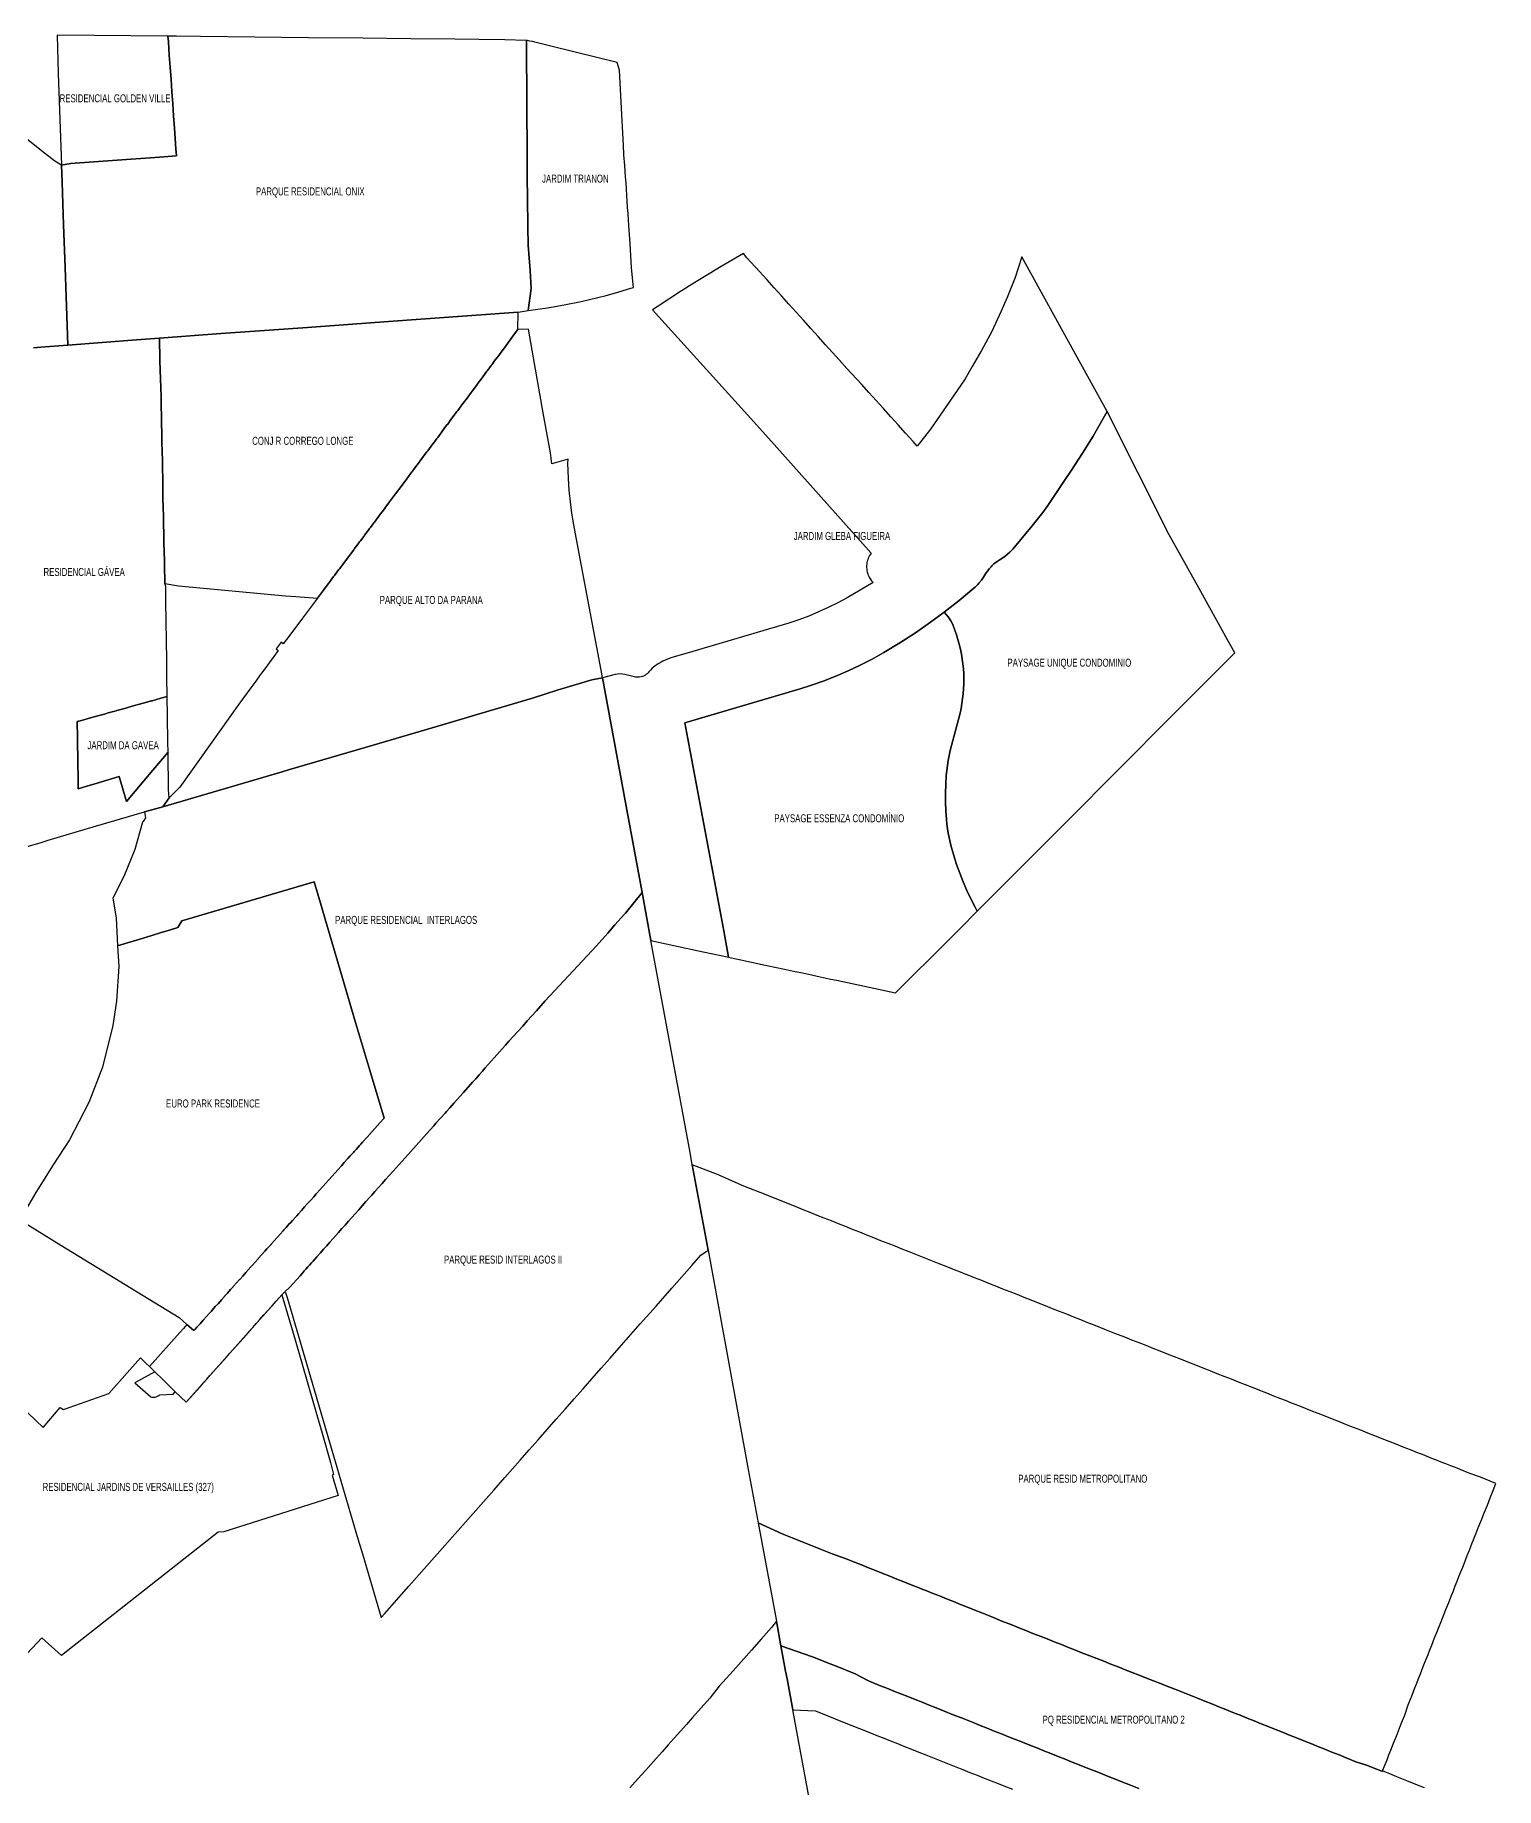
# Model space of a CAD drawing. Header units: millimetres. Extents: x 247112 to 276794, y 7363827 to 7397094.
# Drawn here: x 267637 to 269554, y 7369901 to 7372201 of the extents above; entities that cross this region are included whole.
import ezdxf
from ezdxf.enums import TextEntityAlignment as Align

# ---------------------------------------------------------------- set-up
doc = ezdxf.new("R2010")
doc.units = ezdxf.units.MM
doc.layers.add('BAIRRO', color=3, linetype='Continuous')
doc.styles.add('GEOMAIS', font='', dxfattribs={"width": 0.7, "height": 0.2})
doc.styles.get('GEOMAIS').set_extended_font_data('Arial')

msp = doc.modelspace()

# ---------------------------------------------------------------- linework, layer by layer
at = {"layer": 'BAIRRO'}
for points in [[(267811.3181, 7372199.82235), (267665.82558, 7372201.33918), (267667.41045, 7372150.89634), (267671.59987, 7372030.58062), (267683.36348, 7372032.616), (267738.31903, 7372036.68112), (267800.258, 7372041.26282), (267822.4499, 7372042.90438), (267821.80649, 7372051.97417), (267819.86387, 7372079.35804), (267818.73167, 7372095.31796), (267817.59947, 7372111.27787), (267816.46727, 7372127.23779), (267815.33507, 7372143.19771), (267814.20287, 7372159.15763), (267813.07066, 7372175.11755), (267811.84329, 7372192.41906), (267811.3181, 7372199.82235)], [(268281.84008, 7372194.18422), (268253.54367, 7372195.21193), (268219.11968, 7372195.57082), (268187.97971, 7372195.89547), (268129.91461, 7372196.50083), (268067.72189, 7372197.14922), (267995.6242, 7372197.90087), (267925.47418, 7372198.63222), (267853.8456, 7372199.37898), (267822.55907, 7372199.70516), (267811.3181, 7372199.82235), (267811.84329, 7372192.41906), (267813.07066, 7372175.11755), (267814.20287, 7372159.15763), (267815.33507, 7372143.19771), (267816.46727, 7372127.23779), (267817.59947, 7372111.27787), (267818.73167, 7372095.31796), (267819.86387, 7372079.35804), (267821.80649, 7372051.97417), (267822.4499, 7372042.90438), (267800.258, 7372041.26282), (267738.31903, 7372036.68112), (267683.36348, 7372032.616), (267671.59987, 7372030.58062), (267672.37872, 7372008.21304), (267674.32513, 7371952.31399), (267676.27081, 7371896.43634), (267678.93056, 7371820.05108), (267679.82373, 7371794.40008), (267770.18859, 7371801.25669), (267800.25165, 7371803.53778), (267880.55551, 7371809.63099), (267893.89946, 7371810.64348), (267994.62666, 7371817.75255), (268094.83073, 7371824.8247), (268270.84278, 7371837.73714), (268284.19174, 7371839.76081), (268288.19975, 7371868.55554), (268286.50845, 7371892.55858), (268284.19051, 7371925.45491), (268284.12703, 7371926.3557), (268283.94993, 7371933.45366), (268283.84025, 7371941.45317), (268283.73058, 7371949.45267), (268283.63255, 7371956.6024), (268283.6209, 7371957.45217), (268283.51123, 7371965.45167), (268283.41321, 7371972.60089), (268283.40155, 7371973.45118), (268283.29188, 7371981.45068), (268283.19387, 7371988.59939), (268283.18221, 7371989.45018), (268283.07253, 7371997.44968), (268282.97453, 7372004.59789), (268282.96286, 7372005.44919), (268282.85318, 7372013.44869), (268282.73881, 7372021.79112), (268282.62914, 7372029.79019), (268282.85497, 7372041.22762), (268281.88647, 7372187.19228), (268281.84008, 7372194.18422)], [(268281.84008, 7372194.18422), (268281.88647, 7372187.19228), (268282.85497, 7372041.22762), (268282.62914, 7372029.79019), (268282.73881, 7372021.79112), (268282.85318, 7372013.44869), (268282.96286, 7372005.44919), (268282.97453, 7372004.59789), (268283.07253, 7371997.44968), (268283.18221, 7371989.45018), (268283.19387, 7371988.59939), (268283.29188, 7371981.45068), (268283.40155, 7371973.45118), (268283.41321, 7371972.60089), (268283.51123, 7371965.45167), (268283.6209, 7371957.45217), (268283.63255, 7371956.6024), (268283.73058, 7371949.45267), (268283.84025, 7371941.45317), (268283.94993, 7371933.45366), (268284.12703, 7371926.3557), (268284.19051, 7371925.45491), (268286.50845, 7371892.55858), (268288.19975, 7371868.55554), (268284.19174, 7371839.76081), (268309.31407, 7371843.56928), (268331.51467, 7371847.28844), (268353.58905, 7371851.69532), (268375.51591, 7371856.78568), (268386.26627, 7371859.63601), (268397.27409, 7371862.5546), (268418.8426, 7371868.99652), (268422.15642, 7371870.09947), (268419.86282, 7371895.83974), (268417.74945, 7371927.98522), (268416.21869, 7371951.26882), (268415.69302, 7371959.26456), (268415.16735, 7371967.26031), (268414.64167, 7371975.25606), (268414.116, 7371983.2518), (268413.59033, 7371991.24755), (268413.06466, 7371999.2433), (268412.53899, 7372007.23904), (268412.01331, 7372015.23479), (268411.02768, 7372030.22682), (268411.02768, 7372030.22682), (268409.76487, 7372044.24179), (268409.09067, 7372056.89026), (268408.6643, 7372064.8893), (268408.23792, 7372072.88834), (268407.81155, 7372080.88737), (268407.38518, 7372088.88641), (268406.95881, 7372096.88545), (268406.95881, 7372096.88545), (268406.95881, 7372096.88545), (268403.8426, 7372155.34789), (268403.8426, 7372155.34789), (268403.8426, 7372155.34789), (268400.79717, 7372165.23995), (268375.77666, 7372171.47049), (268313.84367, 7372186.89286), (268292.99819, 7372192.08374), (268289.74669, 7372192.83603), (268286.4719, 7372193.47939), (268283.17746, 7372194.01313), (268281.84008, 7372194.18422)], [(268445.13986, 7371013.0194), (268475.47143, 7371006.68756), (268513.68117, 7370998.51292), (268539.10991, 7370993.07265), (268547.20063, 7370991.34171), (268540.72633, 7371026.01201), (268489.75977, 7371298.94112), (268640.86039, 7371343.53552), (268654.65544, 7371347.82472), (268671.33503, 7371353.6048), (268687.79992, 7371359.97075), (268704.02954, 7371366.91461), (268720.00362, 7371374.42772), (268735.7022, 7371382.50068), (268751.10566, 7371391.1234), (268771.93087, 7371403.70964), (268792.35264, 7371416.94045), (268812.35101, 7371430.80292), (268830.08828, 7371443.89689), (268849.72973, 7371459.33418), (268868.86584, 7371475.39362), (268870.67763, 7371477.01709), (268874.13676, 7371480.43777), (268875.78038, 7371482.2313), (268878.88693, 7371485.97509), (268881.74153, 7371489.91437), (268883.07047, 7371491.95205), (268885.23082, 7371495.51412), (268887.17303, 7371498.38485), (268889.30057, 7371501.12105), (268891.60416, 7371503.71079), (268892.81885, 7371504.94717), (268895.36742, 7371507.29623), (268896.69851, 7371508.40633), (268899.46704, 7371510.49164), (268902.36723, 7371512.38956), (268907.18058, 7371515.28595), (268910.35537, 7371517.52429), (268913.37284, 7371519.97059), (268916.2194, 7371522.61382), (268917.57454, 7371524.00559), (268920.14093, 7371526.92161), (268945.51114, 7371557.27103), (268952.63614, 7371566.05308), (268959.5004, 7371575.04039), (268966.09803, 7371584.22523), (268988.11185, 7371616.87859), (268997.34354, 7371630.57674), (269011.77743, 7371652.68477), (269025.5587, 7371675.2054), (269038.67559, 7371698.11935), (269044.10211, 7371707.35044), (268993.44882, 7371799.04587), (268986.371, 7371811.85856), (268932.074, 7371910.25914), (268927.336, 7371895.40049), (268923.05918, 7371883.37035), (268912.67961, 7371856.82051), (268904.48522, 7371838.02803), (268892.46677, 7371812.46152), (268879.13723, 7371787.33205), (268867.00952, 7371766.24514), (268857.61329, 7371750.40265), (268857.61329, 7371750.40265), (268837.50388, 7371720.77192), (268812.11864, 7371684.16254), (268812.11864, 7371684.16254), (268812.11864, 7371684.16254), (268794.79931, 7371662.04466), (268789.40257, 7371667.97695), (268779.35663, 7371679.07778), (268769.69425, 7371689.75478), (268760.03187, 7371700.43178), (268750.36949, 7371711.10879), (268740.7071, 7371721.78579), (268731.04472, 7371732.46279), (268721.38234, 7371743.13979), (268702.52791, 7371763.97407), (268692.46293, 7371775.09594), (268674.46816, 7371794.98029), (268664.80577, 7371805.65729), (268655.14339, 7371816.3343), (268645.48101, 7371827.0113), (268635.81863, 7371837.6883), (268626.15624, 7371848.3653), (268616.49386, 7371859.0423), (268606.83148, 7371869.7193), (268597.1691, 7371880.39631), (268587.50671, 7371891.07331), (268571.15449, 7371909.14263), (268566.75362, 7371914.70209), (268537.36192, 7371897.4195), (268521.50269, 7371888.09413), (268502.6343, 7371876.72898), (268484.02467, 7371864.94491), (268454.92089, 7371845.75574), (268447.46677, 7371840.78606), (268572.00859, 7371702.84605), (268595.85399, 7371676.23424), (268734.43345, 7371521.57753), (268733.26258, 7371519.98684), (268732.20335, 7371518.31972), (268731.26074, 7371516.584), (268730.43917, 7371514.78781), (268729.7425, 7371512.9396), (268729.17398, 7371511.04803), (268728.7363, 7371509.12198), (268728.4315, 7371507.17049), (268728.26101, 7371505.2027), (268728.22564, 7371503.22786), (268728.42611, 7371500.27264), (268728.72786, 7371498.32067), (268729.16253, 7371496.39394), (268729.72809, 7371494.50148), (268730.42188, 7371492.65219), (268731.6557, 7371490.05228), (268733.14254, 7371487.58831), (268734.86758, 7371485.28482), (268736.81365, 7371483.16476), (268702.75492, 7371462.97595), (268690.50298, 7371456.32135), (268678.02637, 7371450.09816), (268665.34029, 7371444.31394), (268652.46017, 7371438.97575), (268639.40168, 7371434.09006), (268626.18073, 7371429.66284), (268618.96789, 7371427.46126), (268500.40453, 7371392.49143), (268474.23914, 7371384.8146), (268471.53585, 7371383.96245), (268466.21878, 7371381.9987), (268461.03949, 7371379.69603), (268458.50827, 7371378.42053), (268454.62115, 7371376.24052), (268451.91249, 7371374.4532), (268450.60535, 7371373.49145), (268448.09302, 7371371.4373), (268446.89074, 7371370.34729), (268444.60092, 7371368.04772), (268442.47284, 7371365.5977), (268441.61903, 7371364.61601), (268440.21594, 7371363.2603), (268438.6796, 7371362.05769), (268437.02663, 7371361.02119), (268435.27493, 7371360.16202), (268434.0616, 7371359.69243), (268432.1879, 7371359.14848), (268430.26783, 7371358.80213), (268427.67156, 7371358.65387), (268425.07974, 7371358.86615), (268423.1688, 7371359.25978), (268410.97921, 7371362.38389), (268407.75722, 7371362.83218), (268404.50648, 7371362.95417), (268401.25996, 7371362.74862), (268398.05056, 7371362.21761), (268381.51272, 7371358.05025), (268415.58243, 7371172.82922), (268433.49391, 7371075.98624), (268445.13986, 7371013.0194)], [(268007.58073, 7371462.43973), (268008.76521, 7371464.02277), (268010.13606, 7371465.85489), (268015.35514, 7371472.83011), (268016.43249, 7371474.26998), (268022.00866, 7371481.72245), (268023.18669, 7371483.29686), (268028.72073, 7371490.69303), (268029.70837, 7371492.013), (268035.23696, 7371499.40188), (268036.25852, 7371500.76718), (268042.04495, 7371508.50065), (268042.87887, 7371509.61518), (268048.52868, 7371517.16606), (268049.59233, 7371518.58762), (268055.16985, 7371526.0419), (268056.2481, 7371527.48296), (268059.53972, 7371531.88216), (268062.83826, 7371536.29062), (268063.93752, 7371537.75976), (268068.21607, 7371543.47797), (268069.37064, 7371545.02105), (268072.7279, 7371549.50797), (268075.83789, 7371553.66442), (268077.10131, 7371555.35297), (268081.47472, 7371561.19797), (268082.28781, 7371562.28465), (268088.05586, 7371569.99357), (268088.96362, 7371571.20678), (268092.47059, 7371575.89379), (268095.43579, 7371579.85674), (268096.90091, 7371581.81485), (268101.25397, 7371587.63265), (268102.0504, 7371588.69706), (268109.85019, 7371599.12137), (268117.21967, 7371608.73496), (268125.02246, 7371619.21578), (268125.7326, 7371620.16964), (268131.56134, 7371627.99889), (268132.3014, 7371628.99295), (268138.11336, 7371636.79965), (268138.87021, 7371637.81626), (268144.6099, 7371645.5259), (268145.56758, 7371646.81227), (268151.17985, 7371654.35074), (268152.18741, 7371655.62394), (268156.6413, 7371661.68663), (268157.69341, 7371663.09984), (268160.93943, 7371667.45993), (268164.32175, 7371672.00312), (268165.31851, 7371673.34198), (268169.7107, 7371679.24163), (268170.89722, 7371680.83538), (268173.99867, 7371685.00129), (268177.46603, 7371689.65869), (268178.42715, 7371690.94968), (268182.79846, 7371696.82128), (268184.10609, 7371698.57771), (268187.04645, 7371702.52724), (268190.63248, 7371707.34405), (268191.61912, 7371708.66932), (268196.05835, 7371714.63216), (268197.13649, 7371716.08032), (268200.32818, 7371720.36745), (268203.83071, 7371725.07209), (268204.8074, 7371726.38399), (268209.24663, 7371732.34683), (268210.37768, 7371733.86607), (268213.59948, 7371738.19364), (268216.92547, 7371742.66116), (268217.76478, 7371743.78852), (268223.55128, 7371751.56103), (268224.4386, 7371752.75288), (268229.93609, 7371760.13719), (268231.0074, 7371761.57619), (268235.46025, 7371767.55732), (268236.64892, 7371769.15396), (268239.67022, 7371773.21221), (268243.2546, 7371778.02679), (268244.14574, 7371779.22379), (268248.49035, 7371785.05953), (268249.77434, 7371786.7842), (268252.87068, 7371790.94325), (268257.3328, 7371796.93682), (268266.19201, 7371809.28066), (268270.50318, 7371814.91195), (268270.84278, 7371837.73714), (268094.83073, 7371824.8247), (267994.62666, 7371817.75255), (267893.89946, 7371810.64348), (267880.55551, 7371809.63099), (267800.25165, 7371803.53778), (267800.85092, 7371775.34879), (267801.29532, 7371760.90567), (267801.59407, 7371751.19638), (267801.61388, 7371750.55258), (267801.99253, 7371738.24636), (267802.33196, 7371727.21509), (267802.43734, 7371715.00115), (267802.72293, 7371700.79702), (267802.91699, 7371691.14517), (267802.93199, 7371690.39906), (267803.13659, 7371680.22287), (267803.40718, 7371666.76462), (267803.71426, 7371655.11424), (267803.99109, 7371642.11867), (267804.21302, 7371631.7001), (267804.22847, 7371630.97502), (267804.43453, 7371621.30152), (267804.74167, 7371606.88285), (267804.72414, 7371594.92306), (267805.09343, 7371580.54888), (267805.33848, 7371571.01057), (267805.36053, 7371570.15226), (267805.62461, 7371559.87351), (267805.96698, 7371546.54692), (267805.97937, 7371535.39208), (267806.32942, 7371522.56789), (267806.62337, 7371511.79875), (267806.65111, 7371510.78266), (267806.97475, 7371501.12584), (267807.28211, 7371487.66591), (267807.41347, 7371481.75071), (267825.12086, 7371478.52831), (267965.62567, 7371465.37143), (267979.32251, 7371464.41433), (268007.58073, 7371462.43973)], [(267804.44568, 7371188.82094), (267961.14496, 7371234.56159), (267969.53128, 7371237.00956), (268080.5439, 7371269.41424), (268180.59828, 7371298.98595), (268205.30417, 7371306.28793), (268214.0522, 7371308.87347), (268289.58873, 7371331.19877), (268323.64899, 7371342.08451), (268329.40784, 7371343.78801), (268367.48222, 7371355.05063), (268381.51272, 7371358.05025), (268379.85167, 7371367.77825), (268348.49263, 7371534.84059), (268344.13677, 7371558.74561), (268341.59023, 7371573.789), (268339.51863, 7371588.90512), (268337.92401, 7371604.07896), (268336.80796, 7371619.2955), (268336.39904, 7371629.52641), (268336.34876, 7371639.76537), (268336.50594, 7371644.98093), (268315.34203, 7371638.78521), (268314.36652, 7371646.01347), (268313.1905, 7371653.21182), (268303.86819, 7371705.67986), (268289.28611, 7371787.75097), (268284.3526, 7371815.51786), (268270.50318, 7371814.91195), (268266.19201, 7371809.28066), (268257.3328, 7371796.93682), (268252.87068, 7371790.94325), (268249.77434, 7371786.7842), (268248.49035, 7371785.05953), (268244.14574, 7371779.22379), (268243.2546, 7371778.02679), (268239.67022, 7371773.21221), (268236.64892, 7371769.15396), (268235.46025, 7371767.55732), (268231.0074, 7371761.57619), (268229.93609, 7371760.13719), (268224.4386, 7371752.75288), (268223.55128, 7371751.56103), (268217.76478, 7371743.78852), (268216.92547, 7371742.66116), (268213.59948, 7371738.19364), (268210.37768, 7371733.86607), (268209.24663, 7371732.34683), (268204.8074, 7371726.38399), (268203.83071, 7371725.07209), (268200.32818, 7371720.36745), (268197.13649, 7371716.08032), (268196.05835, 7371714.63216), (268191.61912, 7371708.66932), (268190.63248, 7371707.34405), (268187.04645, 7371702.52724), (268184.10609, 7371698.57771), (268182.79846, 7371696.82128), (268178.42715, 7371690.94968), (268177.46603, 7371689.65869), (268173.99867, 7371685.00129), (268170.89722, 7371680.83538), (268169.7107, 7371679.24163), (268165.31851, 7371673.34198), (268164.32175, 7371672.00312), (268160.93943, 7371667.45993), (268157.69341, 7371663.09984), (268156.6413, 7371661.68663), (268152.18741, 7371655.62394), (268151.17985, 7371654.35074), (268145.56758, 7371646.81227), (268144.6099, 7371645.5259), (268138.87021, 7371637.81626), (268138.11336, 7371636.79965), (268132.3014, 7371628.99295), (268131.56134, 7371627.99889), (268125.7326, 7371620.16964), (268125.02246, 7371619.21578), (268117.21967, 7371608.73496), (268109.85019, 7371599.12137), (268102.0504, 7371588.69706), (268101.25397, 7371587.63265), (268096.90091, 7371581.81485), (268095.43579, 7371579.85674), (268092.47059, 7371575.89379), (268088.96362, 7371571.20678), (268088.05586, 7371569.99357), (268082.28781, 7371562.28465), (268081.47472, 7371561.19797), (268077.10131, 7371555.35297), (268075.83789, 7371553.66442), (268072.7279, 7371549.50797), (268069.37064, 7371545.02105), (268068.21607, 7371543.47797), (268063.93752, 7371537.75976), (268062.83826, 7371536.29062), (268059.53972, 7371531.88216), (268056.2481, 7371527.48296), (268055.16985, 7371526.0419), (268049.59233, 7371518.58762), (268048.52868, 7371517.16606), (268042.87887, 7371509.61518), (268042.04495, 7371508.50065), (268036.25852, 7371500.76718), (268035.23696, 7371499.40188), (268029.70837, 7371492.013), (268028.72073, 7371490.69303), (268023.18669, 7371483.29686), (268022.00866, 7371481.72245), (268016.43249, 7371474.26998), (268015.35514, 7371472.83011), (268010.13606, 7371465.85489), (268008.76521, 7371464.02277), (268007.58073, 7371462.43973), (268004.99987, 7371458.99044), (268000.96051, 7371453.5919), (267997.07381, 7371448.39738), (267987.90768, 7371436.14698), (267971.11624, 7371413.70547), (267962.65632, 7371402.6675), (267960.09942, 7371404.60901), (267953.4474, 7371395.84853), (267956.0043, 7371393.90702), (267950.08397, 7371385.79236), (267944.17813, 7371377.69756), (267938.37583, 7371369.74469), (267932.47632, 7371361.65857), (267926.5844, 7371353.58285), (267920.01032, 7371344.57214), (267904.49861, 7371323.31114), (267827.00422, 7371214.22823), (267812.96434, 7371200.26471), (267804.44568, 7371188.82094)], [(269125.48659, 7371545.32183), (269044.10211, 7371707.35044), (269038.67559, 7371698.11935), (269025.5587, 7371675.2054), (269011.77743, 7371652.68477), (268997.34354, 7371630.57674), (268988.11185, 7371616.87859), (268966.09803, 7371584.22523), (268959.5004, 7371575.04039), (268952.63614, 7371566.05308), (268945.51114, 7371557.27103), (268920.14093, 7371526.92161), (268917.57454, 7371524.00559), (268916.2194, 7371522.61382), (268913.37284, 7371519.97059), (268910.35537, 7371517.52429), (268907.18058, 7371515.28595), (268902.36723, 7371512.38956), (268899.46704, 7371510.49164), (268896.69851, 7371508.40633), (268895.36742, 7371507.29623), (268892.81885, 7371504.94717), (268891.60416, 7371503.71079), (268889.30057, 7371501.12105), (268887.17303, 7371498.38485), (268885.23082, 7371495.51412), (268883.07047, 7371491.95205), (268881.74153, 7371489.91437), (268878.88693, 7371485.97509), (268875.78038, 7371482.2313), (268874.13676, 7371480.43777), (268870.67763, 7371477.01709), (268868.86584, 7371475.39362), (268849.72973, 7371459.33418), (268830.08828, 7371443.89689), (268833.081, 7371440.68115), (268835.17969, 7371438.13277), (268836.16399, 7371436.8074), (268837.10347, 7371435.44989), (268838.84375, 7371432.64451), (268840.39277, 7371429.72915), (268841.7436, 7371426.71684), (268844.11819, 7371420.61012), (268846.28044, 7371414.42503), (268848.22777, 7371408.16894), (268849.95786, 7371401.84933), (268851.46863, 7371395.47373), (268852.75829, 7371389.04975), (268853.8253, 7371382.58506), (268854.66838, 7371376.08737), (268855.28654, 7371369.56444), (268855.67902, 7371363.02405), (268855.84536, 7371356.47401), (268855.78998, 7371349.9784), (268855.51847, 7371343.48822), (268855.03112, 7371337.01068), (268854.32849, 7371330.55295), (268853.41134, 7371324.12217), (268852.28069, 7371317.72548), (268850.93779, 7371311.36995), (268849.38414, 7371305.06264), (268839.72356, 7371269.02975), (268838.09963, 7371262.58819), (268836.6695, 7371256.10086), (268835.43444, 7371249.57358), (268834.39557, 7371243.01221), (268833.55382, 7371236.42266), (268832.90995, 7371229.81083), (268832.15296, 7371218.21857), (268831.78767, 7371206.60737), (268831.81449, 7371194.99045), (268832.23339, 7371183.38106), (268833.0439, 7371171.79242), (268833.64851, 7371165.85959), (268834.42909, 7371159.94734), (268835.38494, 7371154.06088), (268836.51522, 7371148.20541), (268837.81893, 7371142.38611), (268839.29492, 7371136.60809), (268842.69324, 7371124.81102), (268846.45597, 7371113.12508), (268850.57947, 7371101.56151), (268855.05977, 7371090.13144), (268859.89257, 7371078.8459), (268865.0732, 7371067.71574), (268870.59668, 7371056.75168), (268873.30133, 7371051.58202), (268879.60704, 7371057.98623), (268897.86158, 7371076.27146), (268990.56452, 7371169.13034), (269128.17683, 7371306.97412), (269211.66557, 7371390.60329), (269202.16688, 7371407.65645), (269164.57828, 7371475.13987), (269125.48659, 7371545.32183)], [(268766.28181, 7370944.47099), (268836.2197, 7371014.11561), (268851.09096, 7371029.02471), (268873.30133, 7371051.58202), (268870.59668, 7371056.75168), (268865.0732, 7371067.71574), (268859.89257, 7371078.8459), (268855.05977, 7371090.13144), (268850.57947, 7371101.56151), (268846.45597, 7371113.12508), (268842.69324, 7371124.81102), (268839.29492, 7371136.60809), (268837.81893, 7371142.38611), (268836.51522, 7371148.20541), (268835.38494, 7371154.06088), (268834.42909, 7371159.94734), (268833.64851, 7371165.85959), (268833.0439, 7371171.79242), (268832.23339, 7371183.38106), (268831.81449, 7371194.99045), (268831.78767, 7371206.60737), (268832.15296, 7371218.21857), (268832.90995, 7371229.81083), (268833.55382, 7371236.42266), (268834.39557, 7371243.01221), (268835.43444, 7371249.57358), (268836.6695, 7371256.10086), (268838.09963, 7371262.58819), (268839.72356, 7371269.02975), (268849.38414, 7371305.06264), (268850.93779, 7371311.36995), (268852.28069, 7371317.72548), (268853.41134, 7371324.12217), (268854.32849, 7371330.55295), (268855.03112, 7371337.01068), (268855.51847, 7371343.48822), (268855.78998, 7371349.9784), (268855.84536, 7371356.47401), (268855.67902, 7371363.02405), (268855.28654, 7371369.56444), (268854.66838, 7371376.08737), (268853.8253, 7371382.58506), (268852.75829, 7371389.04975), (268851.46863, 7371395.47373), (268849.95786, 7371401.84933), (268848.22777, 7371408.16894), (268846.28044, 7371414.42503), (268844.11819, 7371420.61012), (268841.7436, 7371426.71684), (268840.39277, 7371429.72915), (268838.84375, 7371432.64451), (268837.10347, 7371435.44989), (268836.16399, 7371436.8074), (268835.17969, 7371438.13277), (268833.081, 7371440.68115), (268830.08828, 7371443.89689), (268812.35101, 7371430.80292), (268792.35264, 7371416.94045), (268771.93087, 7371403.70964), (268751.10566, 7371391.1234), (268735.7022, 7371382.50068), (268720.00362, 7371374.42772), (268704.02954, 7371366.91461), (268687.79992, 7371359.97075), (268671.33503, 7371353.6048), (268654.65544, 7371347.82472), (268640.86039, 7371343.53552), (268489.75977, 7371298.94112), (268540.72633, 7371026.01201), (268547.20063, 7370991.34171), (268555.0405, 7370989.66444), (268563.41909, 7370987.87191), (268591.25581, 7370981.91646), (268607.87966, 7370978.35991), (268620.59201, 7370975.6402), (268632.3265, 7370973.1297), (268644.06098, 7370970.6192), (268655.79546, 7370968.1087), (268667.52994, 7370965.59819), (268679.26442, 7370963.08769), (268690.9989, 7370960.57719), (268766.28232, 7370944.47088), (268766.28181, 7370944.47099)], [(267739.10986, 7371068.69179), (267739.10986, 7371068.69179), (267743.18275, 7371042.88672), (267745.28957, 7371006.20545), (267778.96909, 7371016.41852), (267789.96678, 7371019.75349), (267801.07371, 7371023.12159), (267814.4721, 7371027.18455), (267824.20111, 7371030.1348), (267824.20111, 7371030.1348), (267829.31025, 7371038.87364), (268003.25513, 7371090.09566), (268011.51352, 7371061.98049), (268019.77708, 7371033.84773), (268039.52239, 7370966.62607), (268057.47589, 7370905.76444), (268075.67816, 7370844.5831), (268094.9297, 7370779.87497), (268089.24886, 7370773.74195), (268072.67159, 7370755.22938), (268066.66291, 7370748.51921), (268064.24905, 7370745.82355), (268062.66034, 7370744.04937), (268058.65778, 7370739.57953), (268055.77618, 7370736.36152), (268054.65521, 7370735.10969), (268050.65265, 7370730.63985), (268047.43675, 7370727.0485), (268046.65009, 7370726.17001), (268042.64752, 7370721.70016), (268039.09731, 7370717.73549), (268038.64496, 7370717.23032), (268034.64239, 7370712.76048), (268030.75788, 7370708.42247), (268030.63983, 7370708.29064), (268026.63727, 7370703.8208), (268022.6347, 7370699.35096), (268022.41844, 7370699.10945), (268018.63214, 7370694.88112), (268014.62957, 7370690.41127), (268014.0772, 7370689.79441), (268010.76043, 7370686.09043), (268006.62445, 7370681.47159), (268005.81831, 7370680.57135), (268002.62188, 7370677.00175), (267998.61932, 7370672.53191), (267996.95912, 7370670.6779), (267994.61675, 7370668.06207), (267990.61419, 7370663.59223), (267988.62044, 7370661.36572), (267986.61163, 7370659.12239), (267982.60906, 7370654.65254), (267980.28176, 7370652.05354), (267978.6065, 7370650.1827), (267974.60393, 7370645.71286), (267971.94308, 7370642.74137), (267970.60137, 7370641.24302), (267966.59881, 7370636.77318), (267963.6044, 7370633.42919), (267962.59624, 7370632.30334), (267958.59368, 7370627.8335), (267955.26571, 7370624.11701), (267954.59111, 7370623.36366), (267950.58855, 7370618.89381), (267946.92703, 7370614.80484), (267946.58599, 7370614.42397), (267941.24923, 7370608.46418), (267938.58835, 7370605.49266), (267930.24967, 7370596.18048), (267929.57188, 7370595.42357), (267921.91099, 7370586.86831), (267920.13789, 7370584.88821), (267913.57231, 7370577.55613), (267913.45658, 7370577.42689), (267909.45401, 7370572.95705), (267905.45145, 7370568.4872), (267905.23362, 7370568.24395), (267901.44888, 7370564.01736), (267897.44632, 7370559.54752), (267896.89497, 7370558.9318), (267893.44375, 7370555.07768), (267889.44119, 7370550.60784), (267885.70855, 7370546.43943), (267885.43863, 7370546.138), (267881.43606, 7370541.66816), (267877.56206, 7370537.08323), (267873.43093, 7370532.72847), (267869.42837, 7370528.25863), (267868.27289, 7370526.96825), (267865.42533, 7370523.78826), (267861.42277, 7370519.31841), (267857.42068, 7370514.84911), (267853.41811, 7370510.37927), (267849.37007, 7370505.85864), (267846.98487, 7370503.19498), (267845.23215, 7370501.23763), (267836.17509, 7370509.31023), (267831.53408, 7370504.10324), (267826.87647, 7370498.87764), (267787.01854, 7370454.15898), (267811.07602, 7370430.76625), (267820.93885, 7370421.17594), (267835.27148, 7370407.23933), (267840.51942, 7370413.13566), (267844.84089, 7370417.99106), (267849.16236, 7370422.84647), (267853.48383, 7370427.70187), (267857.8053, 7370432.55727), (267862.12678, 7370437.41267), (267866.44825, 7370442.26807), (267870.76972, 7370447.12347), (267875.09119, 7370451.97888), (267879.41266, 7370456.83428), (267883.73413, 7370461.68968), (267888.12209, 7370466.61978), (267892.47015, 7370471.50506), (267896.81822, 7370476.39034), (267901.16629, 7370481.27562), (267905.51435, 7370486.1609), (267909.86242, 7370491.04618), (267914.21048, 7370495.93146), (267918.55855, 7370500.81674), (267922.77364, 7370505.55263), (267927.12171, 7370510.43791), (267931.60274, 7370515.47259), (267937.22812, 7370521.793), (267942.57263, 7370527.79784), (267948.05758, 7370533.96046), (267953.54252, 7370540.12309), (267960.84249, 7370548.32498), (267964.83178, 7370552.37277), (267971.18829, 7370558.15082), (267984.73422, 7370573.36978), (267987.407, 7370576.37267), (267990.22505, 7370579.53877), (267992.19397, 7370581.75087), (267994.93147, 7370584.82647), (267996.98093, 7370587.12906), (267999.63789, 7370590.11418), (268001.7679, 7370592.50726), (268004.5012, 7370595.57814), (268006.68784, 7370598.03485), (268011.47481, 7370603.41305), (268015.59692, 7370608.04427), (268019.78551, 7370612.75019), (268023.97411, 7370617.45612), (268028.1627, 7370622.16204), (268035.34315, 7370630.22933), (268039.67273, 7370635.09365), (268042.76627, 7370638.56927), (268043.79484, 7370639.72488), (268048.28262, 7370644.76694), (268052.63743, 7370649.6596), (268056.82603, 7370654.36552), (268061.613, 7370659.74372), (268066.39996, 7370665.12192), (268071.18693, 7370670.50011), (268077.10415, 7370677.14816), (268078.70297, 7370678.94445), (268083.02138, 7370683.79621), (268087.5424, 7370688.87562), (268092.32937, 7370694.25381), (268096.98336, 7370699.48262), (268101.63736, 7370704.71142), (268106.90802, 7370710.63305), (268126.37888, 7370732.41933), (268151.04418, 7370759.95592), (268160.05587, 7370770.01667), (268163.05387, 7370773.36367), (268168.53271, 7370779.48032), (268169.04011, 7370780.04678), (268175.06355, 7370786.77141), (268177.00957, 7370788.94396), (268181.05523, 7370793.48707), (268187.0406, 7370800.20842), (268199.01134, 7370813.65108), (268210.98866, 7370827.10115), (268215.2555, 7370831.89264), (268219.81508, 7370837.01288), (268224.07457, 7370841.79611), (268227.79913, 7370845.97865), (268239.28605, 7370859.04484), (268249.8879, 7370870.85044), (268254.3701, 7370875.84155), (268258.92282, 7370880.9112), (268270.67453, 7370893.99722), (268276.91903, 7370900.95074), (268282.97724, 7370907.6968), (268288.97873, 7370914.37971), (268295.00444, 7370921.0896), (268306.53878, 7370933.93357), (268373.88476, 7371006.25167), (268377.40382, 7371010.25234), (268388.60578, 7371022.98737), (268397.94063, 7371033.59976), (268410.44661, 7371047.81728), (268411.64665, 7371049.18155), (268433.49391, 7371075.98624), (268415.58243, 7371172.82922), (268381.51272, 7371358.05025), (268367.48222, 7371355.05063), (268329.40784, 7371343.78801), (268323.64899, 7371342.08451), (268289.58873, 7371331.19877), (268214.0522, 7371308.87347), (268205.30417, 7371306.28793), (268180.59828, 7371298.98595), (268080.5439, 7371269.41424), (267969.53128, 7371237.00956), (267961.14496, 7371234.56159), (267804.44568, 7371188.82094), (267780.58047, 7371181.85467), (267781.8976, 7371174.00425), (267778.62121, 7371169.44433), (267777.92673, 7371168.47779), (267767.61823, 7371132.5377), (267753.52591, 7371097.07672), (267739.10986, 7371068.69179)], [(267810.39253, 7371333.48689), (267802.04641, 7371331.14975), (267790.49093, 7371327.91391), (267789.57623, 7371327.65777), (267778.93544, 7371324.67807), (267774.16891, 7371323.34331), (267767.37995, 7371321.44222), (267758.76159, 7371319.02885), (267755.82446, 7371318.20638), (267744.26897, 7371314.97054), (267743.35427, 7371314.7144), (267732.71348, 7371311.73469), (267727.94696, 7371310.39994), (267721.15799, 7371308.49885), (267712.53964, 7371306.08548), (267709.60251, 7371305.26301), (267698.04702, 7371302.02716), (267692.10203, 7371300.36241), (267692.47513, 7371278.81564), (267693.04552, 7371245.8756), (267693.36927, 7371227.17841), (267693.62943, 7371212.15439), (267704.75956, 7371215.5223), (267718.48636, 7371219.67594), (267732.84346, 7371224.02031), (267747.08954, 7371228.33108), (267756.76073, 7371195.58208), (267768.08608, 7371208.97748), (267779.78747, 7371222.81766), (267791.48887, 7371236.65784), (267811.43871, 7371260.25413), (267811.24985, 7371273.47437), (267810.76193, 7371307.62864), (267810.39253, 7371333.48689)], [(267965.4792, 7370551.20862), (267966.47956, 7370548.86112), (267967.69685, 7370544.89022), (267985.60802, 7370483.7267), (268003.54985, 7370422.45849), (268023.37565, 7370354.89527), (268060.64825, 7370228.27544), (268066.50693, 7370208.37276), (268091.1535, 7370124.64517), (268095.5284, 7370129.60339), (268127.42873, 7370165.75709), (268161.21136, 7370204.04405), (268238.92416, 7370292.11852), (268253.27709, 7370308.38516), (268263.5759, 7370320.05716), (268273.54261, 7370331.35276), (268285.35835, 7370344.74392), (268297.17408, 7370358.13508), (268308.98982, 7370371.52624), (268320.80555, 7370384.91741), (268332.62129, 7370398.30857), (268344.43703, 7370411.69973), (268356.25276, 7370425.09089), (268368.0685, 7370438.48205), (268379.88423, 7370451.87322), (268391.69997, 7370465.26438), (268403.5157, 7370478.65554), (268431.21973, 7370510.0534), (268451.87271, 7370533.46011), (268472.57798, 7370556.92609), (268498.88784, 7370586.74392), (268510.68398, 7370600.11285), (268520.1164, 7370606.83888), (268499.49402, 7370719.04024), (268496.56932, 7370734.95286), (268445.13986, 7371013.0194), (268433.49391, 7371075.98624), (268411.64665, 7371049.18155), (268410.44661, 7371047.81728), (268397.94063, 7371033.59976), (268388.60578, 7371022.98737), (268377.40382, 7371010.25234), (268373.88476, 7371006.25167), (268306.53878, 7370933.93357), (268295.00444, 7370921.0896), (268288.97873, 7370914.37971), (268282.97724, 7370907.6968), (268276.91903, 7370900.95074), (268270.67453, 7370893.99722), (268258.92282, 7370880.9112), (268254.3701, 7370875.84155), (268249.8879, 7370870.85044), (268239.28605, 7370859.04484), (268227.79913, 7370845.97865), (268224.07457, 7370841.79611), (268219.81508, 7370837.01288), (268215.2555, 7370831.89264), (268210.98866, 7370827.10115), (268199.01134, 7370813.65108), (268187.0406, 7370800.20842), (268181.05523, 7370793.48707), (268177.00957, 7370788.94396), (268175.06355, 7370786.77141), (268169.04011, 7370780.04678), (268168.53271, 7370779.48032), (268163.05387, 7370773.36367), (268160.05587, 7370770.01667), (268151.04418, 7370759.95592), (268126.37888, 7370732.41933), (268106.90802, 7370710.63305), (268101.63736, 7370704.71142), (268096.98336, 7370699.48262), (268092.32937, 7370694.25381), (268087.5424, 7370688.87562), (268083.02138, 7370683.79621), (268078.70297, 7370678.94445), (268077.10415, 7370677.14816), (268071.18693, 7370670.50011), (268066.39996, 7370665.12192), (268061.613, 7370659.74372), (268056.82603, 7370654.36552), (268052.63743, 7370649.6596), (268048.28262, 7370644.76694), (268043.79484, 7370639.72488), (268042.76627, 7370638.56927), (268039.67273, 7370635.09365), (268035.34315, 7370630.22933), (268028.1627, 7370622.16204), (268023.97411, 7370617.45612), (268019.78551, 7370612.75019), (268015.59692, 7370608.04427), (268011.47481, 7370603.41305), (268006.68784, 7370598.03485), (268004.5012, 7370595.57814), (268001.7679, 7370592.50726), (267999.63789, 7370590.11418), (267996.98093, 7370587.12906), (267994.93147, 7370584.82647), (267992.19397, 7370581.75087), (267990.22505, 7370579.53877), (267987.407, 7370576.37267), (267984.73422, 7370573.36978), (267971.18829, 7370558.15082), (267964.83178, 7370552.37277), (267965.4792, 7370551.20862)], [(269554.28931, 7370300.81179), (269533.79535, 7370308.85593), (269520.16869, 7370313.96531), (269507.14466, 7370319.10098), (269501.00477, 7370321.52208), (269494.86487, 7370323.94318), (269488.72497, 7370326.36428), (269482.58508, 7370328.78538), (269476.44518, 7370331.20648), (269470.16574, 7370333.68261), (269463.8863, 7370336.15873), (269457.83943, 7370338.54315), (269451.32742, 7370341.11099), (269441.94569, 7370344.81042), (269432.64282, 7370348.47875), (269423.33994, 7370352.14709), (269414.03707, 7370355.81542), (269404.7342, 7370359.48375), (269395.43132, 7370363.15209), (269386.12845, 7370366.82042), (269376.82558, 7370370.48876), (269367.5227, 7370374.15709), (269358.21983, 7370377.82543), (269348.91696, 7370381.49376), (269339.61408, 7370385.1621), (269330.31121, 7370388.83043), (269321.00833, 7370392.49877), (269311.70546, 7370396.1671), (269298.94634, 7370401.19831), (269285.15745, 7370406.63558), (269278.08727, 7370409.42351), (269272.13344, 7370411.77124), (269262.83057, 7370415.43958), (269253.5277, 7370419.10791), (269244.22483, 7370422.77624), (269234.92196, 7370426.44458), (269225.61909, 7370430.11291), (269216.31622, 7370433.78124), (269207.01335, 7370437.44957), (269197.71048, 7370441.11791), (269188.40761, 7370444.78624), (269179.10474, 7370448.45457), (269169.80187, 7370452.12291), (269160.40597, 7370455.82792), (269151.01008, 7370459.53293), (269141.61418, 7370463.23795), (269132.31131, 7370466.90628), (269123.00844, 7370470.57462), (269113.70557, 7370474.24295), (269104.4027, 7370477.91128), (269095.09983, 7370481.57962), (269085.79696, 7370485.24795), (269076.49409, 7370488.91628), (269067.19122, 7370492.58461), (269054.1672, 7370497.72028), (269041.11011, 7370502.81888), (269028.10055, 7370507.9699), (269018.80281, 7370511.65125), (269009.50507, 7370515.33261), (269000.20733, 7370519.01396), (268990.90959, 7370522.69532), (268981.61184, 7370526.37668), (268972.3141, 7370530.05803), (268963.01636, 7370533.73939), (268953.71862, 7370537.42074), (268944.42088, 7370541.1021), (268935.12314, 7370544.78345), (268925.8254, 7370548.46481), (268916.52766, 7370552.14616), (268907.22992, 7370555.82752), (268897.93218, 7370559.50887), (268888.63444, 7370563.19023), (268879.3367, 7370566.87158), (268870.03895, 7370570.55294), (268863.84666, 7370573.00472), (268857.65436, 7370575.45651), (268851.44347, 7370577.91565), (268842.14573, 7370581.59701), (268832.84799, 7370585.27836), (268823.55025, 7370588.95972), (268810.53341, 7370594.11362), (268797.30969, 7370599.36805), (268784.3039, 7370604.53659), (268775.01083, 7370608.22969), (268765.71776, 7370611.92279), (268756.4247, 7370615.61588), (268747.13163, 7370619.30898), (268737.83856, 7370623.00207), (268728.5455, 7370626.69517), (268719.25243, 7370630.38826), (268709.95936, 7370634.08136), (268700.6663, 7370637.77445), (268691.37323, 7370641.46755), (268682.08016, 7370645.16064), (268672.78709, 7370648.85374), (268663.49403, 7370652.54683), (268654.20096, 7370656.23993), (268644.90789, 7370659.93303), (268635.61483, 7370663.62612), (268614.66709, 7370671.95081), (268596.37133, 7370679.32238), (268567.00598, 7370690.72184), (268532.43345, 7370706.16893), (268499.49402, 7370719.04024), (268520.1164, 7370606.83888), (268572.97368, 7370319.25521), (268585.99364, 7370248.92468), (268617.36498, 7370234.66658), (268650.15125, 7370221.61279), (268683.0951, 7370208.49625), (268701.66859, 7370201.71198), (268712.24594, 7370197.50062), (268721.53663, 7370193.80155), (268730.82731, 7370190.10247), (268740.118, 7370186.4034), (268749.40869, 7370182.70433), (268758.69937, 7370179.00526), (268767.99006, 7370175.30618), (268777.28075, 7370171.60711), (268786.57143, 7370167.90804), (268795.86212, 7370164.20896), (268802.04972, 7370161.74538), (268805.15281, 7370160.50989), (268808.23731, 7370159.2818), (268814.44349, 7370156.81082), (268823.73418, 7370153.11174), (268833.02487, 7370149.41267), (268842.31555, 7370145.7136), (268851.60624, 7370142.01452), (268860.89693, 7370138.31545), (268870.18761, 7370134.61638), (268879.4783, 7370130.9173), (268892.54416, 7370125.71515), (268905.64312, 7370120.16829), (268918.743, 7370115.00811), (268928.04718, 7370111.34309), (268937.35137, 7370107.67807), (268946.65554, 7370104.01306), (268955.95973, 7370100.34804), (268965.26391, 7370096.68302), (268974.56809, 7370093.018), (268983.87228, 7370089.35298), (268993.17646, 7370085.68796), (269002.48064, 7370082.02295), (269010.96887, 7370078.67934), (269021.089, 7370074.69291), (269030.39319, 7370071.02789), (269039.69737, 7370067.36288), (269049.00156, 7370063.69786), (269058.30573, 7370060.03284), (269063.88824, 7370057.83383), (269067.60991, 7370056.36782), (269071.33158, 7370054.90182), (269076.9141, 7370052.7028), (269086.21828, 7370049.03779), (269095.52246, 7370045.37277), (269104.82664, 7370041.70775), (269114.13082, 7370038.04273), (269123.43501, 7370034.37771), (269136.34973, 7370029.29047), (269149.66258, 7370024.15498), (269162.71299, 7370018.91949), (269171.994, 7370015.19619), (269181.27501, 7370011.4729), (269190.55601, 7370007.7496), (269199.83702, 7370004.02631), (269209.11802, 7370000.30301), (269218.39903, 7369996.57971), (269227.68003, 7369992.85642), (269236.96104, 7369989.13312), (269246.24204, 7369985.40982), (269255.52305, 7369981.68653), (269264.80405, 7369977.96323), (269274.08506, 7369974.23993), (269283.36607, 7369970.51664), (269292.64707, 7369966.79334), (269301.92808, 7369963.07004), (269311.20908, 7369959.34675), (269320.49009, 7369955.62345), (269329.77109, 7369951.90015), (269339.0521, 7369948.17686), (269348.3331, 7369944.45356), (269357.61411, 7369940.73026), (269370.55127, 7369935.54022), (269384.40106, 7369931.01065), (269399.01005, 7369925.19831), (269405.1794, 7369922.74378), (269405.44004, 7369923.49988), (269408.84156, 7369932.04915), (269411.30298, 7369938.23761), (269413.7644, 7369944.42607), (269416.23321, 7369950.63311), (269419.92904, 7369959.92509), (269423.62486, 7369969.21707), (269426.36347, 7369976.10243), (269429.10207, 7369982.98778), (269431.84068, 7369989.87314), (269434.57928, 7369996.7585), (269438.99331, 7370010.06361), (269439.9615, 7370012.5085), (269444.1699, 7370023.13569), (269447.85175, 7370032.43322), (269450.30387, 7370038.62538), (269452.75598, 7370044.81753), (269455.2081, 7370051.00968), (269458.96359, 7370060.49316), (269462.71908, 7370069.97664), (269465.20433, 7370076.25247), (269467.68958, 7370082.5283), (269470.1417, 7370088.72046), (269473.82355, 7370098.01799), (269477.50541, 7370107.31551), (269479.71452, 7370112.89403), (269481.92363, 7370118.47255), (269484.13275, 7370124.05106), (269486.34186, 7370129.62958), (269488.55097, 7370135.2081), (269492.23283, 7370144.50563), (269495.91468, 7370153.80315), (269498.36679, 7370159.99531), (269500.81891, 7370166.18746), (269503.27102, 7370172.37961), (269505.72314, 7370178.57177), (269508.17525, 7370184.76392), (269510.62737, 7370190.95608), (269514.23559, 7370200.06765), (269516.66561, 7370206.20402), (269519.39018, 7370213.08419), (269523.17139, 7370222.63261), (269524.83098, 7370226.82345), (269525.38307, 7370228.21011), (269531.90048, 7370244.57941), (269535.5996, 7370253.87021), (269538.06691, 7370260.06717), (269540.53422, 7370266.26413), (269543.00153, 7370272.46109), (269546.74312, 7370281.85856), (269550.51622, 7370291.33518), (269554.28931, 7370300.81179)]]:
    msp.add_lwpolyline(points, close=True, dxfattribs=at)
for points in [[(267634.94144, 7371790.99456), (267644.24758, 7371791.70068), (267679.82373, 7371794.40008), (267679.82373, 7371794.40008), (267678.93056, 7371820.05108), (267676.27081, 7371896.43634), (267674.32513, 7371952.31399), (267672.37872, 7372008.21304), (267671.59987, 7372030.58062), (267663.03722, 7372035.92588), (267645.39376, 7372049.59779), (267638.43948, 7372054.98666), (267621.58971, 7372068.2518)], [(267611.81948, 7371132.00469), (267644.83534, 7371141.84861), (267654.24826, 7371144.65514), (267705.88107, 7371160.04985), (267767.0269, 7371177.89837), (267767.0269, 7371177.89837), (267780.58047, 7371181.85467), (267804.44568, 7371188.82094), (267812.96434, 7371200.26471), (267812.14379, 7371210.89841), (267812.14379, 7371210.89841), (267811.43871, 7371260.25413), (267791.48887, 7371236.65784), (267779.78747, 7371222.81766), (267768.08608, 7371208.97748), (267756.76073, 7371195.58208), (267747.08954, 7371228.33108), (267732.84346, 7371224.02031), (267718.48636, 7371219.67594), (267704.75956, 7371215.5223), (267693.62943, 7371212.15439), (267693.36927, 7371227.17841), (267693.04552, 7371245.8756), (267692.47513, 7371278.81564), (267692.10203, 7371300.36241), (267698.04702, 7371302.02716), (267709.60251, 7371305.26301), (267712.53964, 7371306.08548), (267721.15799, 7371308.49885), (267727.94696, 7371310.39994), (267732.71348, 7371311.73469), (267743.35427, 7371314.7144), (267744.26897, 7371314.97054), (267755.82446, 7371318.20638), (267758.76159, 7371319.02885), (267767.37995, 7371321.44222), (267774.16891, 7371323.34331), (267778.93544, 7371324.67807), (267789.57623, 7371327.65777), (267790.49093, 7371327.91391), (267802.04641, 7371331.14975), (267810.39253, 7371333.48689), (267810.02312, 7371359.34513), (267809.83467, 7371372.53692), (267809.62064, 7371387.51949), (267809.4378, 7371400.31819), (267809.25496, 7371413.11688), (267809.07194, 7371425.92793), (267808.8891, 7371438.72662), (267808.70627, 7371451.52532), (267808.33488, 7371477.52267), (267807.41347, 7371481.75071), (267807.28211, 7371487.66591), (267806.97475, 7371501.12584), (267806.65111, 7371510.78266), (267806.62337, 7371511.79875), (267806.32942, 7371522.56789), (267805.97937, 7371535.39208), (267805.96698, 7371546.54692), (267805.62461, 7371559.87351), (267805.36053, 7371570.15226), (267805.33848, 7371571.01057), (267805.09343, 7371580.54888), (267804.72414, 7371594.92306), (267804.74167, 7371606.88285), (267804.43453, 7371621.30152), (267804.22847, 7371630.97502), (267804.21302, 7371631.7001), (267803.99109, 7371642.11867), (267803.71426, 7371655.11424), (267803.40718, 7371666.76462), (267803.13659, 7371680.22287), (267802.93199, 7371690.39906), (267802.91699, 7371691.14517), (267802.72293, 7371700.79702), (267802.43734, 7371715.00115), (267802.33196, 7371727.21509), (267801.99253, 7371738.24636), (267801.61388, 7371750.55258), (267801.59407, 7371751.19638), (267801.29532, 7371760.90567), (267800.85092, 7371775.34879), (267800.25165, 7371803.53778), (267770.18859, 7371801.25669), (267679.82373, 7371794.40008), (267644.24758, 7371791.70068), (267634.94144, 7371790.99456)], [(267617.67402, 7370646.03138), (267670.83987, 7370613.45433), (267825.99436, 7370518.38436), (267835.68194, 7370509.74977), (267836.17509, 7370509.31023), (267845.23215, 7370501.23763), (267846.98487, 7370503.19498), (267849.37007, 7370505.85864), (267853.41811, 7370510.37927), (267857.42068, 7370514.84911), (267861.42277, 7370519.31841), (267865.42533, 7370523.78826), (267868.27289, 7370526.96825), (267869.42837, 7370528.25863), (267873.43093, 7370532.72847), (267877.56206, 7370537.08323), (267881.43606, 7370541.66816), (267885.43863, 7370546.138), (267885.70855, 7370546.43943), (267889.44119, 7370550.60784), (267893.44375, 7370555.07768), (267896.89497, 7370558.9318), (267897.44632, 7370559.54752), (267901.44888, 7370564.01736), (267905.23362, 7370568.24395), (267905.45145, 7370568.4872), (267909.45401, 7370572.95705), (267913.45658, 7370577.42689), (267913.57231, 7370577.55613), (267920.13789, 7370584.88821), (267921.91099, 7370586.86831), (267929.57188, 7370595.42357), (267930.24967, 7370596.18048), (267938.58835, 7370605.49266), (267941.24923, 7370608.46418), (267946.58599, 7370614.42397), (267946.92703, 7370614.80484), (267950.58855, 7370618.89381), (267954.59111, 7370623.36366), (267955.26571, 7370624.11701), (267958.59368, 7370627.8335), (267962.59624, 7370632.30334), (267963.6044, 7370633.42919), (267966.59881, 7370636.77318), (267970.60137, 7370641.24302), (267971.94308, 7370642.74137), (267974.60393, 7370645.71286), (267978.6065, 7370650.1827), (267980.28176, 7370652.05354), (267982.60906, 7370654.65254), (267986.61163, 7370659.12239), (267988.62044, 7370661.36572), (267990.61419, 7370663.59223), (267994.61675, 7370668.06207), (267996.95912, 7370670.6779), (267998.61932, 7370672.53191), (268002.62188, 7370677.00175), (268005.81831, 7370680.57135), (268006.62445, 7370681.47159), (268010.76043, 7370686.09043), (268014.0772, 7370689.79441), (268014.62957, 7370690.41127), (268018.63214, 7370694.88112), (268022.41844, 7370699.10945), (268022.6347, 7370699.35096), (268026.63727, 7370703.8208), (268030.63983, 7370708.29064), (268030.75788, 7370708.42247), (268034.64239, 7370712.76048), (268038.64496, 7370717.23032), (268039.09731, 7370717.73549), (268042.64752, 7370721.70016), (268046.65009, 7370726.17001), (268047.43675, 7370727.0485), (268050.65265, 7370730.63985), (268054.65521, 7370735.10969), (268055.77618, 7370736.36152), (268058.65778, 7370739.57953), (268062.66034, 7370744.04937), (268064.24905, 7370745.82355), (268066.66291, 7370748.51921), (268072.67159, 7370755.22938), (268089.24886, 7370773.74195), (268094.9297, 7370779.87497), (268075.67816, 7370844.5831), (268057.47589, 7370905.76444), (268039.52239, 7370966.62607), (268019.77708, 7371033.84773), (268011.51352, 7371061.98049), (268003.25513, 7371090.09566), (267829.31025, 7371038.87364), (267824.20111, 7371030.1348), (267814.4721, 7371027.18455), (267801.07371, 7371023.12159), (267789.96678, 7371019.75349), (267778.96909, 7371016.41852), (267745.28957, 7371006.20545), (267746.84018, 7370979.20811), (267743.92814, 7370933.45159), (267739.1049, 7370901.48636), (267725.41011, 7370847.20799), (267725.41011, 7370847.20799), (267725.41011, 7370847.20799), (267707.60028, 7370800.46831), (267682.12061, 7370751.53516), (267660.45468, 7370718.76968), (267638.03624, 7370682.66495), (267625.69391, 7370661.53593)], [(267597.55035, 7370421.74803), (267647.52658, 7370374.07162), (267669.97932, 7370400.44134), (267674.38593, 7370397.78339), (267733.84021, 7370418.89315), (267775.13645, 7370465.44935), (267794.1695, 7370447.20561), (267767.88768, 7370432.89839), (267788.73054, 7370414.29318), (267790.25533, 7370414.08693), (267791.18313, 7370413.98983), (267793.11946, 7370413.97864), (267794.47754, 7370414.12531), (267795.87703, 7370414.51642), (267796.63572, 7370414.8939), (267797.45887, 7370415.30346), (267798.43721, 7370415.79023), (267799.7083, 7370416.42265), (267800.6305, 7370416.88149), (267817.95144, 7370417.82923), (267820.93885, 7370421.17594), (267835.27148, 7370407.23933), (267960.83944, 7370548.34255), (267960.82777, 7370548.29588), (267960.84249, 7370548.32498), (267960.84249, 7370548.32498), (267978.33144, 7370489.06864), (268002.43681, 7370405.63431), (268013.72866, 7370366.55058), (268024.80735, 7370328.20466), (268028.69549, 7370312.27675), (268026.63228, 7370311.671), (268034.89733, 7370284.77661), (267884.67909, 7370237.25548), (267877.01574, 7370237.01976), (267671.63076, 7370075.0982), (267645.59336, 7370098.33747), (267620.05379, 7370070.60634)], [(269460.51972, 7369901.15596), (269451.25297, 7369904.91515), (269437.35285, 7369910.55395), (269424.38566, 7369915.8143), (269415.11891, 7369919.5735), (269408.63219, 7369922.20494), (269405.44004, 7369923.49988), (269405.1794, 7369922.74378), (269399.01005, 7369925.19831), (269384.40106, 7369931.01065), (269370.55127, 7369935.54022), (269357.61411, 7369940.73026), (269348.3331, 7369944.45356), (269339.0521, 7369948.17686), (269329.77109, 7369951.90015), (269320.49009, 7369955.62345), (269311.20908, 7369959.34675), (269301.92808, 7369963.07004), (269292.64707, 7369966.79334), (269283.36607, 7369970.51664), (269274.08506, 7369974.23993), (269264.80405, 7369977.96323), (269255.52305, 7369981.68653), (269246.24204, 7369985.40982), (269236.96104, 7369989.13312), (269227.68003, 7369992.85642), (269218.39903, 7369996.57971), (269209.11802, 7370000.30301), (269199.83702, 7370004.02631), (269190.55601, 7370007.7496), (269181.27501, 7370011.4729), (269171.994, 7370015.19619), (269162.71299, 7370018.91949), (269149.66258, 7370024.15498), (269136.34973, 7370029.29047), (269123.43501, 7370034.37771), (269114.13082, 7370038.04273), (269104.82664, 7370041.70775), (269095.52246, 7370045.37277), (269086.21828, 7370049.03779), (269076.9141, 7370052.7028), (269071.33158, 7370054.90182), (269067.60991, 7370056.36782), (269063.88824, 7370057.83383), (269058.30573, 7370060.03284), (269049.00156, 7370063.69786), (269039.69737, 7370067.36288), (269030.39319, 7370071.02789), (269021.089, 7370074.69291), (269010.96887, 7370078.67934), (269002.48064, 7370082.02295), (268993.17646, 7370085.68796), (268983.87228, 7370089.35298), (268974.56809, 7370093.018), (268965.26391, 7370096.68302), (268955.95973, 7370100.34804), (268946.65554, 7370104.01306), (268937.35137, 7370107.67807), (268928.04718, 7370111.34309), (268918.743, 7370115.00811), (268905.64312, 7370120.16829), (268892.54416, 7370125.71515), (268879.4783, 7370130.9173), (268870.18761, 7370134.61638), (268860.89693, 7370138.31545), (268851.60624, 7370142.01452), (268842.31555, 7370145.7136), (268833.02487, 7370149.41267), (268823.73418, 7370153.11174), (268814.44349, 7370156.81082), (268808.23731, 7370159.2818), (268805.15281, 7370160.50989), (268802.04972, 7370161.74538), (268795.86212, 7370164.20896), (268786.57143, 7370167.90804), (268777.28075, 7370171.60711), (268767.99006, 7370175.30618), (268758.69937, 7370179.00526), (268749.40869, 7370182.70433), (268740.118, 7370186.4034), (268730.82731, 7370190.10247), (268721.53663, 7370193.80155), (268712.24594, 7370197.50062), (268701.66859, 7370201.71198), (268683.0951, 7370208.49625), (268650.15125, 7370221.61279), (268617.36498, 7370234.66658), (268585.99364, 7370248.92468), (268585.99364, 7370248.92468), (268609.82978, 7370120.1679), (268615.84624, 7370087.66851), (268657.13167, 7370073.27332), (268680.24459, 7370064.07095), (268687.36481, 7370061.23605), (268713.08913, 7370050.99396), (268730.66318, 7370041.65753), (268745.40608, 7370035.78767), (268754.69677, 7370032.08859), (268763.98746, 7370028.38952), (268773.27814, 7370024.69045), (268782.56883, 7370020.99138), (268791.85952, 7370017.29231), (268801.15021, 7370013.59324), (268810.44089, 7370009.89417), (268819.73158, 7370006.1951), (268829.02227, 7370002.49603), (268842.02923, 7369997.31733), (268855.03619, 7369992.13863), (268868.04309, 7369986.95978), (268877.33374, 7369983.2606), (268886.62438, 7369979.56142), (268895.91502, 7369975.86224), (268905.20567, 7369972.16306), (268914.49631, 7369968.46388), (268923.78696, 7369964.7647), (268933.0776, 7369961.06552), (268942.36829, 7369957.36646), (268951.65889, 7369953.66716), (268960.94953, 7369949.96798), (268970.24022, 7369946.26892), (268979.53087, 7369942.56974), (268988.82151, 7369938.87056), (268998.11216, 7369935.17138), (269007.4028, 7369931.4722), (269016.69345, 7369927.77302), (269025.98409, 7369924.07384), (269035.27473, 7369920.37466), (269044.56538, 7369916.67548), (269053.85598, 7369912.97618), (269063.14662, 7369909.277), (269072.43726, 7369905.57782), (269085.44417, 7369900.39897)], [(268655.89594, 7369871.33013), (268631.4006, 7370003.64779), (268623.87468, 7370044.30091), (268622.00892, 7370054.37924), (268615.84624, 7370087.66851), (268609.82978, 7370120.1679), (268603.50566, 7370111.52608), (268590.0712, 7370096.47424), (268576.99292, 7370081.82146), (268563.65049, 7370066.87273), (268552.98865, 7370054.9273), (268539.67092, 7370040.00624), (268534.77678, 7370034.5229), (268522.69726, 7370018.98448), (268499.86152, 7369993.39953), (268491.87088, 7369984.4469), (268483.88024, 7369975.49426), (268475.8896, 7369966.54162), (268467.89896, 7369957.58899), (268459.90832, 7369948.63635), (268451.91768, 7369939.68372), (268437.93407, 7369924.0166), (268428.15505, 7369913.06029), (268417.50086, 7369901.12344)], [(269085.44417, 7369900.39897), (269072.43726, 7369905.57782), (269063.14662, 7369909.277), (269053.85598, 7369912.97618), (269044.56538, 7369916.67548), (269035.27473, 7369920.37466), (269025.98409, 7369924.07384), (269016.69345, 7369927.77302), (269007.4028, 7369931.4722), (268998.11216, 7369935.17138), (268988.82151, 7369938.87056), (268979.53087, 7369942.56974), (268970.24022, 7369946.26892), (268960.94953, 7369949.96798), (268951.65889, 7369953.66716), (268942.36829, 7369957.36646), (268933.0776, 7369961.06552), (268923.78696, 7369964.7647), (268914.49631, 7369968.46388), (268905.20567, 7369972.16306), (268895.91502, 7369975.86224), (268886.62438, 7369979.56142), (268877.33374, 7369983.2606), (268868.04309, 7369986.95978), (268855.03619, 7369992.13863), (268842.02923, 7369997.31733), (268829.02227, 7370002.49603), (268819.73158, 7370006.1951), (268810.44089, 7370009.89417), (268801.15021, 7370013.59324), (268791.85952, 7370017.29231), (268782.56883, 7370020.99138), (268773.27814, 7370024.69045), (268763.98746, 7370028.38952), (268754.69677, 7370032.08859), (268745.40608, 7370035.78767), (268730.66318, 7370041.65753), (268713.08913, 7370050.99396), (268687.36481, 7370061.23605), (268680.24459, 7370064.07095), (268657.13167, 7370073.27332), (268615.84624, 7370087.66851), (268622.00892, 7370054.37924), (268623.87468, 7370044.30091), (268631.4006, 7370003.64779), (268661.23101, 7370002.30325), (268661.23101, 7370002.30325), (268701.10305, 7369986.34664), (268726.63296, 7369976.12969), (268743.78048, 7369969.31761), (268750.21369, 7369966.76193), (268759.50721, 7369963.06996), (268768.80072, 7369959.378), (268778.09423, 7369955.68602), (268787.38775, 7369951.99405), (268796.68126, 7369948.30209), (268805.97478, 7369944.61012), (268818.9857, 7369939.44136), (268832.4362, 7369934.09798), (268845.38167, 7369928.95522), (268854.67518, 7369925.26325), (268863.9687, 7369921.57128), (268873.26221, 7369917.87931), (268882.55573, 7369914.18734), (268891.84925, 7369910.49537), (268901.14277, 7369906.8034), (268910.43627, 7369903.11143), (268919.72979, 7369899.41946)]]:
    msp.add_lwpolyline(points, dxfattribs=at)

# ---------------------------------------------------------------- texts
at = {"layer": 'BAIRRO', "style": 'GEOMAIS', "width": 0.7}
for s, p in [('RESIDENCIAL GOLDEN VILLE', (267741.8229, 7372118.34617)), ('JARDIM TRIANON', (268346.01043, 7372012.96892)), ('PARQUE RESIDENCIAL ONIX', (267998.00808, 7371994.81471)), ('CONJ R CORREGO LONGE', (267988.29329, 7371668.88628)), ('JARDIM GLEBA FIGUEIRA', (268695.98082, 7371544.03471)), ('RESIDENCIAL GÁVEA', (267701.32364, 7371498.08705)), ('PARQUE ALTO DA PARANA', (268156.88633, 7371458.72318)), ('PAYSAGE UNIQUE CONDOMINIO', (268994.40745, 7371376.40243)), ('JARDIM DA GAVEA', (267752.43298, 7371269.47729)), ('PAYSAGE ESSENZA CONDOMÍNIO', (268692.41928, 7371174.87761)), ('PARQUE RESIDENCIAL  INTERLAGOS', (268123.96476, 7371038.86806)), ('EURO PARK RESIDENCE', (267870.48058, 7370799.3287)), ('PARQUE RESID INTERLAGOS II', (268251.16266, 7370593.11803)), ('PARQUE RESID METROPOLITANO', (269011.99931, 7370305.67672)), ('RESIDENCIAL JARDINS DE VERSAILLES (327)', (267759.16134, 7370294.93084)), ('PQ RESIDENCIAL METROPOLITANO 2', (269052.57516, 7369989.42266))]:
    msp.add_text(s, height=10.5, dxfattribs=at).set_placement(p, align=Align.MIDDLE)

doc.saveas('drawing.dxf')
